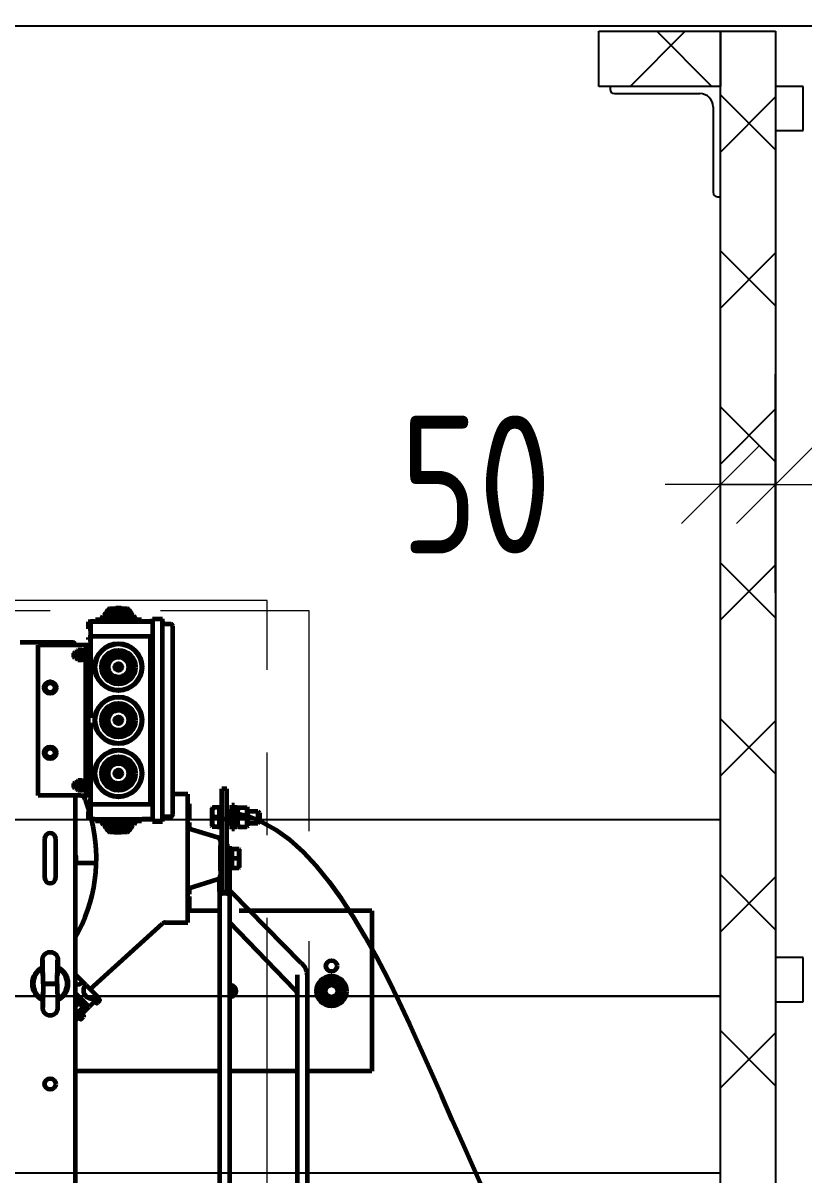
# Model space of a CAD drawing. Header units: millimetres. Extents: x 0 to 1680, y 0 to 594.
# Drawn here: x 119.78 to 133.93, y 458.94 to 479.83 of the extents above; entities that cross this region are included whole.
import ezdxf

# ---------------------------------------------------------------- set-up
doc = ezdxf.new("R2010")
doc.units = ezdxf.units.MM
for name, pattern in [('K5LT32792', [0]), ('K5LT32794', [0]), ('K5LT_AXLED', [13.35, 8.85, -1.5, 1.5, -1.5]), ('K5LT_BASIC', [0]), ('K5LT_DASHED', [6, 4, -2]), ('K5LT_REINFORCED', [0]), ('K5LT_THIN', [0])]:
    doc.linetypes.add(name, pattern=pattern)
doc.layers.add('Системный слой', color=7, linetype='Continuous')
doc.styles.add('KDIMTEXTSTYLE', font='GOST_AU.SHX', dxfattribs={"width": 0.96, "oblique": 15, "height": 5})
doc.dimstyles.new('KDIMSTYLE (0.02)', dxfattribs={"dimtxt": 5, "dimasz": 1, "dimexe": 2, "dimexo": 0, "dimgap": 1, "dimtad": 1, "dimlfac": 50, "dimtxsty": 'KDIMTEXTSTYLE', "dimsah": 1, "dimcen": 0, "dimdle": 1, "dimadec": 0, "dimazin": 0, "dimtfac": 0.667, "dimtmove": 0, "dimatfit": 3, "dimfxl": 0, "dimtvp": 1, "dimtolj": 1, "dimtzin": 0, "dimarcsym": 0})
pattern_1 = [(45, (0, 0), (-1.4142136, 1.4142136), []), (135, (0, 0), (-1.4142136, -1.4142136), [])]

# ---------------------------------------------------------------- blocks, each defined once
blk = doc.blocks.new('U17')
at = {"layer": 'Системный слой', "color": 150, "linetype": 'K5LT_BASIC', "lineweight": 25, "true_color": 0x0080ff}
for p, q in [((132.418, 462.177), (100.018, 462.177)), ((100.018, 462.177), (100.018, 458.977)), ((132.418, 458.977), (132.418, 462.177)), ((100.018, 458.977), (132.418, 458.977))]:
    blk.add_line(p, q, dxfattribs=at)
blk = doc.blocks.new('U19')
at = {"layer": 'Системный слой', "color": 150, "linetype": 'K5LT_BASIC', "lineweight": 25, "true_color": 0x0080ff}
for p, q in [((132.418, 465.377), (100.018, 465.377)), ((100.018, 465.377), (100.018, 462.177)), ((132.418, 462.177), (132.418, 465.377)), ((100.018, 462.177), (132.418, 462.177))]:
    blk.add_line(p, q, dxfattribs=at)
blk = doc.blocks.new('U20')
at = {"layer": 'Системный слой', "color": 7, "linetype": 'K5LT_DASHED', "lineweight": 13}
for p, q in [((110.27, 469.173), (124.961, 469.173)), ((124.961, 469.173), (124.961, 441.213))]:
    blk.add_line(p, q, dxfattribs=at)
blk = doc.blocks.new('U118')
at = {"layer": 'Системный слой', "color": 30, "linetype": 'K5LT_AXLED', "lineweight": 13, "true_color": 0xff8000}
for p, q in [((124.204, 469.357), (109.512, 469.357)), ((124.204, 441.397), (124.204, 469.357))]:
    blk.add_line(p, q, dxfattribs=at)
blk = doc.blocks.new('U122')
at = {"layer": 'Системный слой', "color": 150, "linetype": 'K5LT_BASIC', "lineweight": 25, "true_color": 0x0080ff}
for p, q in [((133.918, 478.677), (133.418, 478.677)), ((133.418, 478.677), (133.418, 477.877)), ((133.918, 477.877), (133.918, 478.677)), ((133.418, 477.877), (133.918, 477.877))]:
    blk.add_line(p, q, dxfattribs=at)
blk = doc.blocks.new('U123')
at = {"layer": 'Системный слой', "color": 150, "linetype": 'K5LT_BASIC', "lineweight": 25, "true_color": 0x0080ff}
for p, q in [((133.918, 462.877), (133.418, 462.877)), ((133.418, 462.877), (133.418, 462.077)), ((133.918, 462.077), (133.918, 462.877)), ((133.418, 462.077), (133.918, 462.077))]:
    blk.add_line(p, q, dxfattribs=at)
blk = doc.blocks.new('U396')
at = {"layer": 'Системный слой'}
h = blk.add_hatch(dxfattribs=at)
h.set_pattern_fill('', angle=45, style=0, pattern_type=0)
h.set_pattern_definition(pattern_1)
h.paths.add_polyline_path([(133.418, 431.977), (133.418, 479.677), (132.418, 479.677), (132.418, 431.977)])
at = {"layer": 'Системный слой', "color": 150, "linetype": 'K5LT_BASIC', "lineweight": 25, "true_color": 0x0080ff}
for p, q in [((132.418, 479.677), (133.418, 479.677)), ((132.418, 478.677), (132.418, 479.677)), ((132.418, 479.677), (132.418, 479.677)), ((133.418, 479.677), (133.418, 431.977)), ((132.418, 431.977), (132.418, 478.677))]:
    blk.add_line(p, q, dxfattribs=at)
blk = doc.blocks.new('U409')
at = {"layer": 'Системный слой'}
h = blk.add_hatch(dxfattribs=at)
h.set_pattern_fill('', angle=45, style=0, pattern_type=0)
h.set_pattern_definition(pattern_1)
h.paths.add_polyline_path([(132.418, 478.677), (132.418, 479.677), (130.218, 479.677), (130.218, 478.677)])
at = {"layer": 'Системный слой', "color": 150, "linetype": 'K5LT_BASIC', "lineweight": 25, "true_color": 0x0080ff}
for p, q in [((130.218, 478.677), (130.218, 479.677)), ((130.218, 479.677), (132.418, 479.677)), ((132.418, 479.677), (132.418, 478.677)), ((132.418, 478.677), (130.218, 478.677))]:
    blk.add_line(p, q, dxfattribs=at)
blk = doc.blocks.new('U1226')
at = {"layer": 'Системный слой', "color": 5, "linetype": 'K5LT32792', "lineweight": 60, "true_color": 0x0000ff}
for p, q in [((111.498, 463.728), (111.498, 463.546)), ((113.98, 463.728), (111.498, 463.728)), ((114.73, 463.728), (114.089, 463.728)), ((123.375, 463.728), (122.806, 463.728)), ((123.375, 463.728), (122.935, 463.728)), ((126.098, 463.728), (123.695, 463.728)), ((126.098, 463.728), (126.098, 463.546)), ((111.498, 463.546), (111.498, 460.998)), ((126.098, 463.546), (126.098, 462.507)), ((112.1, 462.491), (111.974, 462.272)), ((112.353, 462.491), (112.1, 462.491)), ((112.479, 462.272), (112.353, 462.491)), ((125.118, 462.272), (125.244, 462.491)), ((125.244, 462.491), (125.497, 462.491)), ((125.497, 462.491), (125.623, 462.272)), ((126.098, 462.507), (126.098, 460.998)), ((111.974, 462.272), (112.1, 462.054)), ((112.353, 462.054), (112.479, 462.272)), ((125.244, 462.054), (125.118, 462.272)), ((125.623, 462.272), (125.497, 462.054)), ((112.1, 462.054), (112.353, 462.054)), ((125.497, 462.054), (125.244, 462.054)), ((111.498, 460.998), (111.498, 460.816)), ((126.098, 460.998), (126.098, 460.816)), ((113.98, 460.816), (111.498, 460.816)), ((115.704, 460.816), (114.089, 460.816)), ((123.375, 460.816), (120.762, 460.816)), ((124.749, 460.816), (123.557, 460.816)), ((126.098, 460.816), (124.931, 460.816))]:
    blk.add_line(p, q, dxfattribs=at)
for centre, radius in [((112.226, 462.727), 0.1), ((125.37, 462.727), 0.1), ((112.226, 462.272), 0.273), ((125.37, 462.272), 0.273), ((112.226, 462.272), 0.197), ((112.226, 462.272), 0.146), ((112.226, 462.272), 0.109), ((125.37, 462.272), 0.197), ((125.37, 462.272), 0.146), ((125.37, 462.272), 0.109)]:
    blk.add_circle(centre, radius, dxfattribs=at)
at = {"layer": 'Системный слой', "color": 7, "linetype": 'K5LT32794', "lineweight": 18}
for centre, radius, start, end in [((112.226, 462.272), 0.126, 290, 200), ((123.543, 462.272), 0.0605, 340, 77.2103), ((125.37, 462.272), 0.126, 340, 250), ((114.053, 462.272), 0.0605, 306.2311, 53.7689)]:
    blk.add_arc(centre, radius, start, end, dxfattribs=at)
at = {"layer": 'Системный слой', "color": 5, "linetype": 'K5LT32792', "lineweight": 60, "true_color": 0x0000ff}
for centre, radius, start, end in [((114.053, 462.272), 0.1, 137.2031, 222.7969), ((114.053, 462.272), 0.1, 290.9248, 69.0752), ((114.053, 462.272), 0.0819, 295.8813, 64.1187), ((114.053, 462.272), 0.0728, 299.411, 60.589), ((123.543, 462.272), 0.1, 277.6873, 82.3127), ((123.543, 462.272), 0.0819, 279.4096, 80.5904), ((123.543, 462.272), 0.0728, 280.5987, 79.4013), ((114.053, 462.272), 0.0819, 153.7439, 206.2561), ((114.053, 462.272), 0.0501, 315.5847, 44.4153), ((123.543, 462.272), 0.05, 285.5175, 74.4825)]:
    blk.add_arc(centre, radius, start, end, dxfattribs=at)
blk = doc.blocks.new('U1224')
at = {"layer": 'Системный слой', "color": 5, "linetype": 'K5LT32792', "lineweight": 60, "true_color": 0x0000ff}
for p, q in [((121.199, 469.03), (121.226, 469.084)), ((121.208, 469.011), (121.199, 469.03)), ((121.199, 469.03), (121.508, 469.03)), ((121.226, 469.084), (121.508, 469.084)), ((121.254, 469.093), (121.276, 469.139)), ((121.263, 469.084), (121.254, 469.093)), ((121.254, 469.093), (121.508, 469.093)), ((121.276, 469.139), (121.508, 469.139)), ((121.308, 469.175), (121.508, 469.175)), ((121.345, 469.212), (121.508, 469.212)), ((121.445, 469.212), (121.463, 469.221)), ((121.463, 469.221), (121.508, 469.221)), ((121.508, 469.221), (121.554, 469.221)), ((121.508, 469.212), (121.672, 469.212)), ((121.508, 469.175), (121.709, 469.175)), ((121.508, 469.139), (121.74, 469.139)), ((121.508, 469.093), (121.763, 469.093)), ((121.508, 469.084), (121.791, 469.084)), ((121.508, 469.03), (121.818, 469.03)), ((121.572, 469.212), (121.554, 469.221)), ((121.763, 469.093), (121.74, 469.139)), ((121.754, 469.084), (121.763, 469.093)), ((121.818, 469.03), (121.791, 469.084)), ((121.809, 469.011), (121.818, 469.03)), ((122.127, 469.02), (122.127, 468.911)), ((122.127, 469.02), (122.309, 469.02)), ((122.309, 468.911), (122.309, 469.02)), ((120.999, 468.966), (120.962, 468.966)), ((120.962, 468.966), (120.962, 468.884)), ((120.962, 468.884), (120.962, 468.838)), ((120.999, 468.838), (120.962, 468.838)), ((120.999, 468.975), (120.999, 468.884)), ((121.081, 468.975), (120.999, 468.975)), ((120.999, 468.975), (122.127, 468.975)), ((120.999, 468.884), (120.999, 468.702)), ((121.081, 468.975), (121.936, 468.975)), ((121.09, 468.975), (121.09, 469.011)), ((121.09, 469.011), (121.508, 469.011)), ((121.508, 469.011), (121.927, 469.011)), ((121.927, 468.975), (121.927, 469.011)), ((122.091, 468.975), (121.936, 468.975)), ((122.127, 468.911), (122.127, 465.453)), ((122.309, 465.453), (122.309, 468.911)), ((122.346, 468.929), (122.455, 468.929)), ((122.491, 468.893), (122.491, 465.471)), ((120.999, 468.684), (120.962, 468.684)), ((120.962, 468.684), (120.962, 468.647)), ((120.999, 468.647), (120.962, 468.647)), ((122.091, 468.702), (120.999, 468.702)), ((120.999, 468.702), (120.999, 467.228)), ((122.091, 465.663), (122.091, 468.702)), ((119.834, 468.593), (119.725, 468.593)), ((120.689, 468.593), (119.834, 468.593)), ((120.824, 468.547), (120.052, 468.547)), ((120.052, 465.817), (120.052, 468.547)), ((120.719, 468.42), (120.7, 468.402)), ((120.7, 468.329), (120.7, 468.402)), ((120.766, 468.42), (120.719, 468.42)), ((120.719, 468.311), (120.719, 468.42)), ((120.726, 468.556), (120.726, 468.547)), ((120.771, 468.456), (120.766, 468.447)), ((120.766, 468.447), (120.766, 468.365)), ((120.771, 468.456), (120.779, 468.456)), ((120.847, 468.456), (120.779, 468.456)), ((120.915, 468.547), (120.824, 468.547)), ((120.847, 468.456), (120.855, 468.456)), ((120.861, 468.447), (120.855, 468.456)), ((120.861, 468.447), (120.861, 468.365)), ((120.886, 468.446), (120.861, 468.446)), ((120.886, 468.256), (120.886, 468.474)), ((120.915, 468.474), (120.886, 468.474)), ((120.915, 468.547), (120.915, 468.456)), ((120.962, 468.547), (120.915, 468.547)), ((120.915, 465.908), (120.915, 468.456)), ((120.962, 468.456), (120.962, 468.547)), ((120.999, 468.474), (120.962, 468.474)), ((120.962, 468.101), (120.962, 468.456)), ((120.719, 468.311), (120.7, 468.329)), ((120.766, 468.311), (120.719, 468.311)), ((120.766, 468.365), (120.766, 468.283)), ((120.771, 468.274), (120.766, 468.283)), ((120.779, 468.274), (120.771, 468.274)), ((120.847, 468.365), (120.779, 468.365)), ((120.847, 468.274), (120.779, 468.274)), ((120.855, 468.274), (120.847, 468.274)), ((120.861, 468.283), (120.855, 468.274)), ((120.861, 468.365), (120.861, 468.283)), ((120.915, 468.256), (120.886, 468.256)), ((120.999, 468.256), (120.962, 468.256)), ((120.999, 468.101), (120.962, 468.101)), ((120.962, 468.101), (120.962, 468.083)), ((120.962, 467.228), (120.962, 468.083)), ((120.168, 467.795), (120.237, 467.873)), ((120.201, 467.695), (120.168, 467.795)), ((120.237, 467.873), (120.34, 467.852)), ((120.34, 467.852), (120.374, 467.753)), ((120.304, 467.674), (120.201, 467.695)), ((120.374, 467.753), (120.304, 467.674)), ((120.962, 467.228), (120.962, 467.137)), ((120.999, 467.228), (120.962, 467.228)), ((120.999, 467.137), (120.962, 467.137)), ((120.962, 466.281), (120.962, 467.137)), ((120.999, 467.137), (120.999, 465.663)), ((120.168, 466.612), (120.237, 466.69)), ((120.201, 466.512), (120.168, 466.612)), ((120.304, 466.491), (120.201, 466.512)), ((120.237, 466.69), (120.34, 466.669)), ((120.374, 466.57), (120.304, 466.491)), ((120.34, 466.669), (120.374, 466.57)), ((120.886, 465.89), (120.886, 466.108)), ((120.915, 466.108), (120.886, 466.108)), ((120.962, 466.281), (120.962, 466.263)), ((120.999, 466.263), (120.962, 466.263)), ((120.962, 465.908), (120.962, 466.263)), ((120.999, 466.108), (120.962, 466.108)), ((120.719, 466.054), (120.7, 466.036)), ((120.7, 465.963), (120.7, 466.036)), ((120.719, 465.945), (120.7, 465.963)), ((120.766, 466.054), (120.719, 466.054)), ((120.719, 465.945), (120.719, 466.054)), ((120.766, 465.945), (120.719, 465.945)), ((120.771, 466.09), (120.766, 466.081)), ((120.766, 466.081), (120.766, 465.999)), ((120.766, 465.999), (120.766, 465.917)), ((120.771, 465.908), (120.766, 465.917)), ((120.771, 466.09), (120.779, 466.09)), ((120.779, 465.908), (120.771, 465.908)), ((120.847, 466.09), (120.779, 466.09)), ((120.847, 465.999), (120.779, 465.999)), ((120.847, 465.908), (120.779, 465.908)), ((120.847, 466.09), (120.855, 466.09)), ((120.855, 465.908), (120.847, 465.908)), ((120.861, 466.081), (120.855, 466.09)), ((120.861, 465.917), (120.855, 465.908)), ((120.861, 466.081), (120.861, 465.999)), ((120.886, 466.08), (120.861, 466.08)), ((120.861, 465.999), (120.861, 465.917)), ((120.915, 465.89), (120.886, 465.89)), ((120.915, 465.908), (120.915, 465.817)), ((120.962, 465.817), (120.962, 465.908)), ((120.999, 465.89), (120.962, 465.89)), ((123.475, 465.938), (123.384, 465.938)), ((123.384, 465.39), (123.384, 465.938)), ((123.475, 465.39), (123.475, 465.938)), ((120.824, 465.817), (120.052, 465.817)), ((120.726, 465.817), (120.726, 444.559)), ((120.824, 465.817), (120.915, 465.817)), ((120.962, 465.817), (120.915, 465.817)), ((120.962, 465.717), (120.962, 465.681)), ((120.999, 465.717), (120.962, 465.717)), ((120.999, 465.681), (120.962, 465.681)), ((122.765, 465.845), (122.491, 465.845)), ((122.765, 463.515), (122.765, 465.845)), ((120.962, 465.526), (120.962, 465.481)), ((120.999, 465.526), (120.962, 465.526)), ((120.962, 465.481), (120.962, 465.399)), ((120.999, 465.663), (120.999, 465.481)), ((120.999, 465.663), (122.091, 465.663)), ((120.999, 465.481), (120.999, 465.39)), ((122.765, 465.667), (122.774, 465.667)), ((122.774, 465.667), (122.774, 465.376)), ((122.774, 465.667), (122.792, 465.667)), ((122.792, 465.667), (122.792, 465.376)), ((123.207, 465.598), (123.202, 465.589)), ((123.202, 465.589), (123.202, 465.425)), ((123.207, 465.598), (123.222, 465.598)), ((123.338, 465.598), (123.222, 465.598)), ((123.338, 465.206), (123.338, 465.643)), ((123.384, 465.643), (123.338, 465.643)), ((123.475, 465.534), (123.566, 465.534)), ((123.52, 465.534), (123.52, 465.315)), ((123.566, 465.206), (123.566, 465.643)), ((123.611, 465.643), (123.566, 465.643)), ((123.611, 465.206), (123.611, 465.643)), ((123.657, 465.599), (123.657, 465.25)), ((123.657, 465.58), (123.667, 465.598)), ((123.667, 465.598), (123.682, 465.598)), ((123.682, 465.598), (123.828, 465.598)), ((123.828, 465.598), (123.844, 465.598)), ((123.844, 465.598), (123.854, 465.58)), ((123.854, 465.425), (123.854, 465.58)), ((123.854, 465.534), (124.035, 465.534)), ((124.035, 465.534), (124.066, 465.502)), ((124.035, 465.534), (124.035, 465.315)), ((124.066, 465.502), (124.066, 465.347)), ((120.999, 465.399), (120.962, 465.399)), ((121.081, 465.39), (120.999, 465.39)), ((120.999, 465.39), (122.127, 465.39)), ((121.081, 465.39), (121.936, 465.39)), ((121.09, 465.39), (121.09, 465.353)), ((121.887, 465.353), (121.09, 465.353)), ((121.208, 465.353), (121.199, 465.335)), ((121.199, 465.335), (121.226, 465.28)), ((121.788, 465.335), (121.199, 465.335)), ((121.763, 465.28), (121.226, 465.28)), ((121.263, 465.28), (121.254, 465.271)), ((121.254, 465.271), (121.276, 465.226)), ((121.739, 465.271), (121.254, 465.271)), ((121.763, 465.271), (121.739, 465.271)), ((121.763, 465.271), (121.74, 465.226)), ((121.754, 465.28), (121.763, 465.271)), ((121.791, 465.28), (121.763, 465.28)), ((121.818, 465.335), (121.788, 465.335)), ((121.818, 465.335), (121.791, 465.28)), ((121.809, 465.353), (121.818, 465.335)), ((121.927, 465.353), (121.887, 465.353)), ((121.927, 465.39), (121.927, 465.353)), ((122.091, 465.39), (121.936, 465.39)), ((122.127, 465.453), (122.127, 465.344)), ((122.127, 465.344), (122.309, 465.344)), ((122.309, 465.344), (122.309, 465.453)), ((122.346, 465.435), (122.455, 465.435)), ((122.765, 465.376), (122.774, 465.376)), ((122.765, 465.376), (122.792, 465.376)), ((122.765, 465.33), (122.792, 465.33)), ((122.765, 465.33), (122.774, 465.33)), ((122.792, 465.33), (122.792, 465.217)), ((123.202, 465.425), (123.202, 465.26)), ((123.207, 465.252), (123.202, 465.26)), ((123.338, 465.425), (123.222, 465.425)), ((123.475, 465.39), (123.384, 465.39)), ((123.384, 464.079), (123.384, 465.39)), ((123.475, 464.079), (123.475, 465.39)), ((123.475, 465.315), (123.566, 465.315)), ((123.657, 465.269), (123.667, 465.252)), ((123.682, 465.425), (123.828, 465.425)), ((123.844, 465.252), (123.854, 465.269)), ((123.854, 465.269), (123.854, 465.425)), ((123.854, 465.315), (124.035, 465.315)), ((124.035, 465.315), (124.066, 465.347)), ((121.718, 465.226), (121.276, 465.226)), ((121.689, 465.189), (121.308, 465.189)), ((121.656, 465.153), (121.345, 465.153)), ((121.445, 465.153), (121.463, 465.144)), ((121.55, 465.144), (121.463, 465.144)), ((121.554, 465.144), (121.55, 465.144)), ((121.572, 465.153), (121.554, 465.144)), ((121.672, 465.153), (121.656, 465.153)), ((121.709, 465.189), (121.689, 465.189)), ((121.74, 465.226), (121.718, 465.226)), ((122.765, 465.226), (123.305, 465.06)), ((123.222, 465.252), (123.207, 465.252)), ((123.338, 465.252), (123.222, 465.252)), ((123.384, 465.206), (123.338, 465.206)), ((123.611, 465.206), (123.566, 465.206)), ((123.611, 465.25), (123.657, 465.25)), ((123.682, 465.252), (123.667, 465.252)), ((123.682, 465.252), (123.828, 465.252)), ((123.844, 465.252), (123.828, 465.252)), ((120.171, 465.035), (120.171, 464.325)), ((120.371, 464.325), (120.371, 465.035)), ((123.357, 464.99), (123.357, 464.369)), ((123.357, 464.795), (123.357, 464.911)), ((123.357, 464.844), (123.384, 464.844)), ((123.475, 464.898), (123.52, 464.898)), ((123.52, 464.898), (123.52, 464.461)), ((123.566, 464.854), (123.566, 464.853)), ((123.566, 464.853), (123.682, 464.853)), ((123.566, 464.853), (123.566, 464.788)), ((123.682, 464.853), (123.697, 464.853)), ((123.697, 464.853), (123.702, 464.844)), ((123.702, 464.68), (123.702, 464.844)), ((123.357, 464.564), (123.357, 464.795)), ((123.566, 464.788), (123.566, 464.744)), ((123.566, 464.744), (123.566, 464.68)), ((123.566, 464.68), (123.682, 464.68)), ((123.566, 464.68), (123.566, 464.615)), ((123.702, 464.515), (123.702, 464.68)), ((121.108, 464.589), (120.726, 464.589)), ((123.357, 464.449), (123.357, 464.564)), ((123.357, 464.516), (123.384, 464.516)), ((123.475, 464.461), (123.52, 464.461)), ((123.52, 464.505), (123.566, 464.505)), ((123.52, 464.461), (123.52, 464.079)), ((123.566, 464.615), (123.566, 464.571)), ((123.566, 464.571), (123.566, 464.507)), ((123.566, 464.507), (123.682, 464.507)), ((123.566, 464.507), (123.566, 464.505)), ((123.697, 464.507), (123.682, 464.507)), ((123.697, 464.507), (123.702, 464.515)), ((122.765, 464.134), (123.305, 464.3)), ((123.338, 464.079), (123.338, 464.321)), ((122.765, 464.029), (122.792, 464.029)), ((122.765, 464.029), (122.774, 464.029)), ((122.774, 464.137), (122.774, 464.029)), ((122.792, 464.142), (122.792, 464.029)), ((123.338, 464.079), (123.338, 456.156)), ((123.393, 464.072), (123.466, 464.072)), ((123.466, 464.038), (123.393, 464.038)), ((123.52, 464.079), (123.52, 456.047)), ((124.815, 462.783), (123.566, 464.057)), ((122.765, 463.984), (122.774, 463.984)), ((122.765, 463.984), (122.792, 463.984)), ((122.792, 463.984), (122.792, 463.765)), ((122.765, 463.692), (122.792, 463.692)), ((122.792, 463.765), (122.792, 463.692)), ((120.996, 462.305), (122.308, 463.496)), ((122.356, 463.515), (122.765, 463.515)), ((124.704, 462.294), (123.52, 463.52)), ((120.413, 462.664), (120.413, 462.662)), ((120.726, 462.575), (120.864, 462.437)), ((124.749, 462.563), (124.749, 448.372)), ((124.931, 462.563), (124.931, 448.372)), ((120.143, 462.405), (120.398, 462.405)), ((120.382, 462.405), (120.159, 462.405)), ((120.916, 462.385), (120.864, 462.437)), ((120.916, 462.385), (121.122, 462.179)), ((120.413, 462.145), (120.413, 462.147)), ((120.98, 461.986), (120.726, 462.24)), ((120.726, 462.215), (120.755, 462.186)), ((120.771, 462.144), (120.726, 462.189)), ((121.147, 462.153), (120.98, 461.986)), ((121.147, 462.153), (121.122, 462.179)), ((121.167, 462.121), (121.141, 462.147)), ((120.771, 462.041), (120.726, 461.997)), ((120.726, 461.732), (120.98, 461.986)), ((120.726, 461.835), (120.871, 461.98)), ((120.851, 461.935), (120.726, 461.809)), ((120.871, 461.98), (120.786, 462.064)), ((120.813, 462.102), (120.851, 462.063)), ((121.077, 462.083), (121.102, 462.057)), ((121.102, 462.057), (121.077, 462.083)), ((121.167, 462.096), (121.128, 462.057)), ((120.787, 461.793), (120.813, 461.767)), ((120.813, 461.767), (120.787, 461.793)), ((120.839, 461.767), (120.877, 461.806)), ((120.877, 461.832), (120.851, 461.857))]:
    blk.add_line(p, q, dxfattribs=at)
at = {"layer": 'Системный слой', "color": 7, "linetype": 'K5LT32794', "lineweight": 18}
for p, q in [((123.52, 465.517), (123.566, 465.517)), ((123.854, 465.517), (124.035, 465.517)), ((124.035, 465.517), (124.052, 465.517)), ((123.52, 465.333), (123.566, 465.333)), ((123.854, 465.333), (124.035, 465.333)), ((124.035, 465.333), (124.052, 465.333))]:
    blk.add_line(p, q, dxfattribs=at)
at = {"layer": 'Системный слой', "color": 5, "linetype": 'K5LT32792', "lineweight": 60, "true_color": 0x0000ff}
for centre, radius in [((121.508, 468.147), 0.428), ((121.508, 468.147), 0.419), ((121.508, 468.147), 0.309), ((121.508, 468.147), 0.282), ((121.508, 468.147), 0.255), ((121.508, 468.147), 0.232), ((121.508, 468.147), 0.218), ((121.508, 468.147), 0.182), ((121.508, 468.147), 0.0637), ((121.508, 468.147), 0.0455), ((120.271, 467.774), 0.109), ((120.271, 467.774), 0.0864), ((121.508, 467.182), 0.428), ((121.508, 467.182), 0.419), ((121.508, 467.182), 0.309), ((121.508, 467.182), 0.282), ((121.508, 467.182), 0.255), ((121.508, 467.182), 0.232), ((121.508, 467.182), 0.218), ((121.508, 467.182), 0.182), ((121.508, 467.182), 0.0637), ((121.508, 467.182), 0.0455), ((120.271, 466.591), 0.109), ((120.271, 466.591), 0.0864), ((121.508, 466.218), 0.428), ((121.508, 466.218), 0.419), ((121.508, 466.218), 0.309), ((121.508, 466.218), 0.282), ((121.508, 466.218), 0.255), ((121.508, 466.218), 0.232), ((121.508, 466.218), 0.218), ((121.508, 466.218), 0.182), ((121.508, 466.218), 0.0637), ((121.508, 466.218), 0.0455), ((120.271, 460.585), 0.1)]:
    blk.add_circle(centre, radius, dxfattribs=at)
for centre, radius, start, end in [((121.308, 469.157), 0.0182, 90, 270), ((121.345, 469.193), 0.0182, 90, 270), ((121.672, 469.193), 0.0182, 270, 90), ((121.709, 469.157), 0.0182, 270, 90), ((122.346, 468.966), 0.0364, 180, 270), ((122.455, 468.893), 0.0364, 0, 90), ((120.689, 468.556), 0.0364, 0, 90), ((118.197, 464.68), 2.912, 16.8954, 22.9934), ((122.455, 465.471), 0.0364, 270, 0), ((118.197, 464.68), 2.912, 330.2776, 14.108), ((122.346, 465.399), 0.0364, 90, 180), ((120.271, 465.035), 0.1, 0, 180), ((121.308, 465.208), 0.0182, 90, 270), ((121.345, 465.171), 0.0182, 90, 270), ((121.672, 465.171), 0.0182, 270, 90), ((121.709, 465.208), 0.0182, 270, 90), ((123.284, 464.99), 0.0728, 0, 72.9), ((123.284, 464.99), 0.0728, 0, 72.9), ((120.654, 464.68), 0.091, 321.8823, 38.1177), ((120.271, 464.325), 0.1, 180, 0), ((123.284, 464.369), 0.0728, 287.1, 0), ((123.284, 464.369), 0.0728, 287.1, 318.5904), ((122.356, 463.442), 0.0728, 90, 132.2494), ((120.719, 463.133), 0.136, 79.5613, 86.9428), ((120.271, 462.405), 0.328, 115.5727, 244.4273), ((120.271, 462.405), 0.308, 117.359, 242.641), ((120.271, 462.405), 0.328, 0, 64.4273), ((120.271, 462.405), 0.308, 0, 62.641), ((120.271, 462.405), 0.328, 295.5727, 0), ((120.271, 462.405), 0.308, 297.359, 0), ((120.761, 462.539), 0.146, 255.8923, 315), ((121.019, 462.282), 0.146, 135, 315), ((120.748, 462.218), 0.0137, 135, 315), ((120.716, 462.147), 0.0546, 356.8103, 45), ((120.719, 462.093), 0.0728, 315, 45), ((120.8, 462.166), 0.0137, 135, 315), ((120.851, 462.115), 0.0137, 135, 315), ((121.154, 462.108), 0.0182, 315, 45), ((120.748, 462.038), 0.091, 45, 65.3298), ((120.787, 461.999), 0.091, 315, 45), ((120.903, 462.063), 0.0137, 135, 315), ((120.954, 462.012), 0.0137, 135, 315), ((121.115, 462.07), 0.0182, 225, 315), ((120.826, 461.78), 0.0182, 225, 315), ((120.864, 461.819), 0.0182, 315, 45)]:
    blk.add_arc(centre, radius, start, end, dxfattribs=at)
for centre, major_axis, ratio, start_param, end_param in [((120.847, 468.365), (-0.223, 0), 0.36397, 1.630758, 1.746126), ((120.899, 468.365), (-0.223, 0), 0.36397, 1.453347, 1.510835), ((120.847, 465.999), (-0.223, 0), 0.36397, 1.630758, 1.746126), ((120.899, 465.999), (-0.223, 0), 0.36397, 1.453347, 1.510835), ((123.681, 465.425), (0.48, 0), 0.36397, 1.62042, 1.71569), ((123.588, 465.425), (0.48, 0), 0.36397, 1.473648, 1.521173), ((123.59, 464.68), (0.48, 0), 0.36397, 1.62042, 1.71569), ((123.497, 464.68), (0.48, 0), 0.36397, 1.473648, 1.521173), ((123.393, 464.079), (0.0546, 0), 0.752608, 3.141593, 4.712389), ((123.466, 464.079), (0.0546, 0), 0.752608, 4.712389, 6.283185)]:
    blk.add_ellipse(centre, major_axis=major_axis, ratio=ratio, start_param=start_param, end_param=end_param, dxfattribs=at)
for points, knots in [([(120.779, 468.456), (120.777, 468.45), (120.775, 468.442), (120.773, 468.432), (120.772, 468.425), (120.771, 468.419), (120.771, 468.412), (120.771, 468.405), (120.772, 468.398), (120.773, 468.389), (120.775, 468.378), (120.778, 468.37), (120.779, 468.365)], [0, 0, 0, 0, 0.193704, 0.290214, 0.32264, 0.408664, 0.49224, 0.549684, 0.636325, 0.721983, 0.83432, 1, 1, 1, 1]), ([(120.847, 468.365), (120.849, 468.371), (120.852, 468.38), (120.853, 468.389), (120.854, 468.396), (120.855, 468.402), (120.855, 468.409), (120.855, 468.416), (120.855, 468.423), (120.853, 468.432), (120.851, 468.443), (120.849, 468.451), (120.847, 468.456)], [0, 0, 0, 0, 0.193704, 0.290214, 0.32264, 0.408664, 0.49224, 0.549684, 0.636325, 0.721983, 0.83432, 1, 1, 1, 1]), ([(120.779, 468.365), (120.777, 468.359), (120.775, 468.351), (120.773, 468.341), (120.772, 468.334), (120.771, 468.328), (120.771, 468.321), (120.771, 468.314), (120.772, 468.307), (120.773, 468.298), (120.775, 468.287), (120.778, 468.279), (120.779, 468.274)], [0, 0, 0, 0, 0.193704, 0.290214, 0.32264, 0.408664, 0.49224, 0.549684, 0.636325, 0.721983, 0.83432, 1, 1, 1, 1]), ([(120.847, 468.274), (120.849, 468.28), (120.852, 468.289), (120.853, 468.298), (120.854, 468.305), (120.855, 468.311), (120.855, 468.318), (120.855, 468.325), (120.855, 468.332), (120.853, 468.341), (120.851, 468.352), (120.849, 468.36), (120.847, 468.365)], [0, 0, 0, 0, 0.193704, 0.290214, 0.32264, 0.408664, 0.49224, 0.549684, 0.636325, 0.721983, 0.83432, 1, 1, 1, 1]), ([(120.779, 466.09), (120.777, 466.084), (120.775, 466.076), (120.773, 466.066), (120.772, 466.059), (120.771, 466.053), (120.771, 466.046), (120.771, 466.039), (120.772, 466.032), (120.773, 466.023), (120.775, 466.012), (120.778, 466.004), (120.779, 465.999)], [0, 0, 0, 0, 0.193704, 0.290214, 0.32264, 0.408664, 0.49224, 0.549684, 0.636325, 0.721983, 0.83432, 1, 1, 1, 1]), ([(120.779, 465.999), (120.777, 465.993), (120.775, 465.985), (120.773, 465.975), (120.772, 465.968), (120.771, 465.962), (120.771, 465.955), (120.771, 465.948), (120.772, 465.941), (120.773, 465.932), (120.775, 465.921), (120.778, 465.913), (120.779, 465.908)], [0, 0, 0, 0, 0.193704, 0.290214, 0.32264, 0.408664, 0.49224, 0.549684, 0.636325, 0.721983, 0.83432, 1, 1, 1, 1]), ([(120.847, 465.999), (120.849, 466.005), (120.852, 466.014), (120.853, 466.023), (120.854, 466.03), (120.855, 466.036), (120.855, 466.043), (120.855, 466.05), (120.855, 466.057), (120.853, 466.066), (120.851, 466.077), (120.849, 466.085), (120.847, 466.09)], [0, 0, 0, 0, 0.193704, 0.290214, 0.32264, 0.408664, 0.49224, 0.549684, 0.636325, 0.721983, 0.83432, 1, 1, 1, 1]), ([(120.847, 465.908), (120.849, 465.914), (120.852, 465.923), (120.853, 465.932), (120.854, 465.939), (120.855, 465.945), (120.855, 465.952), (120.855, 465.959), (120.855, 465.966), (120.853, 465.975), (120.851, 465.986), (120.849, 465.994), (120.847, 465.999)], [0, 0, 0, 0, 0.193704, 0.290214, 0.32264, 0.408664, 0.49224, 0.549684, 0.636325, 0.721983, 0.83432, 1, 1, 1, 1]), ([(123.222, 465.598), (123.22, 465.592), (123.217, 465.582), (123.214, 465.567), (123.211, 465.554), (123.209, 465.543), (123.208, 465.533), (123.207, 465.525), (123.207, 465.514), (123.207, 465.504), (123.207, 465.494), (123.209, 465.483), (123.21, 465.47), (123.215, 465.45), (123.219, 465.434), (123.222, 465.425)], [0, 0, 0, 0, 0.104989, 0.173793, 0.256289, 0.331236, 0.361573, 0.423373, 0.484181, 0.54145, 0.595653, 0.648964, 0.727694, 0.829365, 1, 1, 1, 1]), ([(123.682, 465.598), (123.679, 465.588), (123.675, 465.573), (123.671, 465.554), (123.669, 465.542), (123.668, 465.532), (123.667, 465.522), (123.667, 465.512), (123.667, 465.502), (123.668, 465.492), (123.669, 465.482), (123.67, 465.471), (123.674, 465.451), (123.679, 465.435), (123.682, 465.425)], [0, 0, 0, 0, 0.173201, 0.25874, 0.32264, 0.38205, 0.436164, 0.49224, 0.549684, 0.607523, 0.664985, 0.721983, 0.806425, 1, 1, 1, 1]), ([(123.828, 465.425), (123.831, 465.434), (123.836, 465.449), (123.84, 465.468), (123.841, 465.48), (123.843, 465.49), (123.843, 465.5), (123.844, 465.51), (123.843, 465.52), (123.843, 465.53), (123.842, 465.54), (123.84, 465.551), (123.836, 465.571), (123.832, 465.587), (123.828, 465.598)], [0, 0, 0, 0, 0.173201, 0.25874, 0.32264, 0.38205, 0.436164, 0.49224, 0.549684, 0.607523, 0.664985, 0.721983, 0.806425, 1, 1, 1, 1]), ([(123.222, 465.425), (123.22, 465.419), (123.217, 465.409), (123.214, 465.394), (123.211, 465.381), (123.209, 465.37), (123.208, 465.361), (123.207, 465.352), (123.207, 465.341), (123.207, 465.331), (123.207, 465.321), (123.209, 465.311), (123.21, 465.297), (123.215, 465.277), (123.219, 465.261), (123.222, 465.252)], [0, 0, 0, 0, 0.104989, 0.173793, 0.256289, 0.331236, 0.361573, 0.423373, 0.484181, 0.54145, 0.595653, 0.648964, 0.727694, 0.829365, 1, 1, 1, 1]), ([(123.682, 465.425), (123.679, 465.415), (123.675, 465.4), (123.671, 465.382), (123.669, 465.369), (123.668, 465.359), (123.667, 465.349), (123.667, 465.339), (123.667, 465.329), (123.668, 465.319), (123.669, 465.309), (123.67, 465.298), (123.674, 465.278), (123.679, 465.263), (123.682, 465.252)], [0, 0, 0, 0, 0.173201, 0.25874, 0.32264, 0.38205, 0.436164, 0.49224, 0.549684, 0.607523, 0.664985, 0.721983, 0.806425, 1, 1, 1, 1]), ([(123.828, 465.252), (123.831, 465.261), (123.836, 465.276), (123.84, 465.295), (123.841, 465.307), (123.843, 465.317), (123.843, 465.327), (123.844, 465.337), (123.843, 465.347), (123.843, 465.357), (123.842, 465.367), (123.84, 465.379), (123.836, 465.398), (123.832, 465.414), (123.828, 465.425)], [0, 0, 0, 0, 0.173201, 0.25874, 0.32264, 0.38205, 0.436164, 0.49224, 0.549684, 0.607523, 0.664985, 0.721983, 0.806425, 1, 1, 1, 1]), ([(123.682, 464.68), (123.684, 464.686), (123.687, 464.695), (123.691, 464.71), (123.694, 464.723), (123.695, 464.734), (123.696, 464.744), (123.697, 464.753), (123.698, 464.763), (123.697, 464.773), (123.697, 464.783), (123.696, 464.794), (123.694, 464.807), (123.69, 464.828), (123.685, 464.843), (123.682, 464.853)], [0, 0, 0, 0, 0.104989, 0.173793, 0.256289, 0.331236, 0.361573, 0.423373, 0.484181, 0.54145, 0.595653, 0.648964, 0.727694, 0.829365, 1, 1, 1, 1]), ([(123.682, 464.507), (123.684, 464.513), (123.687, 464.523), (123.691, 464.537), (123.694, 464.55), (123.695, 464.561), (123.696, 464.571), (123.697, 464.58), (123.698, 464.59), (123.697, 464.6), (123.697, 464.61), (123.696, 464.621), (123.694, 464.634), (123.69, 464.655), (123.685, 464.67), (123.682, 464.68)], [0, 0, 0, 0, 0.104989, 0.173793, 0.256289, 0.331236, 0.361573, 0.423373, 0.484181, 0.54145, 0.595653, 0.648964, 0.727694, 0.829365, 1, 1, 1, 1]), ([(123.52, 464.139), (123.52, 464.136), (123.521, 464.133), (123.521, 464.126), (123.522, 464.123), (123.523, 464.116), (123.524, 464.113), (123.527, 464.106), (123.528, 464.103), (123.531, 464.096), (123.533, 464.093), (123.537, 464.087), (123.539, 464.083), (123.544, 464.077), (123.547, 464.074), (123.553, 464.068), (123.556, 464.065), (123.561, 464.06), (123.564, 464.058), (123.566, 464.057)], [0, 0, 0, 0, 0.110793, 0.110793, 0.221875, 0.221875, 0.333721, 0.333721, 0.446808, 0.446808, 0.56158, 0.56158, 0.678427, 0.678427, 0.797684, 0.797684, 0.919618, 0.919618, 1, 1, 1, 1]), ([(120.129, 462.664), (120.129, 462.67), (120.129, 462.675), (120.129, 462.694), (120.13, 462.707), (120.13, 462.731), (120.13, 462.743), (120.131, 462.764), (120.131, 462.774), (120.131, 462.792), (120.132, 462.801), (120.132, 462.816), (120.132, 462.822), (120.133, 462.834), (120.133, 462.839), (120.133, 462.848), (120.134, 462.852), (120.134, 462.858), (120.134, 462.859), (120.135, 462.862), (120.135, 462.864), (120.135, 462.869), (120.136, 462.87), (120.136, 462.873), (120.137, 462.875), (120.137, 462.878), (120.138, 462.88), (120.139, 462.884), (120.14, 462.886), (120.141, 462.89), (120.141, 462.891), (120.143, 462.895), (120.144, 462.897), (120.145, 462.901), (120.147, 462.904), (120.149, 462.908), (120.15, 462.911), (120.154, 462.917), (120.157, 462.921), (120.16, 462.925), (120.161, 462.926), (120.162, 462.928), (120.164, 462.929), (120.167, 462.934), (120.17, 462.937), (120.173, 462.94), (120.174, 462.94), (120.176, 462.942), (120.177, 462.943), (120.18, 462.946), (120.182, 462.947), (120.188, 462.952), (120.193, 462.956), (120.199, 462.959), (120.199, 462.959), (120.201, 462.96), (120.201, 462.96), (120.204, 462.962), (120.205, 462.962), (120.209, 462.964), (120.211, 462.965), (120.218, 462.968), (120.224, 462.97), (120.234, 462.974), (120.24, 462.975), (120.251, 462.977), (120.257, 462.977), (120.268, 462.978), (120.274, 462.978), (120.285, 462.977), (120.291, 462.977), (120.302, 462.975), (120.308, 462.973), (120.319, 462.97), (120.324, 462.968), (120.334, 462.963), (120.34, 462.961), (120.349, 462.955), (120.354, 462.952), (120.359, 462.948), (120.359, 462.948), (120.36, 462.947), (120.361, 462.946), (120.363, 462.944), (120.364, 462.943), (120.367, 462.941), (120.369, 462.939), (120.375, 462.933), (120.379, 462.929), (120.385, 462.921), (120.388, 462.917), (120.393, 462.908), (120.395, 462.904), (120.398, 462.897), (120.399, 462.895), (120.401, 462.891), (120.401, 462.889), (120.402, 462.885), (120.403, 462.883), (120.404, 462.88), (120.404, 462.878), (120.405, 462.874), (120.406, 462.872), (120.406, 462.869), (120.406, 462.868), (120.407, 462.866), (120.407, 462.865), (120.407, 462.862), (120.407, 462.861), (120.408, 462.858), (120.408, 462.857), (120.408, 462.853), (120.408, 462.851), (120.409, 462.845), (120.409, 462.841), (120.409, 462.832), (120.409, 462.826), (120.41, 462.813), (120.41, 462.806), (120.41, 462.79), (120.411, 462.781), (120.411, 462.761), (120.411, 462.751), (120.412, 462.728), (120.412, 462.716), (120.412, 462.691), (120.413, 462.678), (120.413, 462.664)], [0, 0, 0, 0, 0.017176, 0.017176, 0.060189, 0.060189, 0.103031, 0.103031, 0.145607, 0.145607, 0.187776, 0.187776, 0.229214, 0.229214, 0.269265, 0.269265, 0.306287, 0.306287, 0.316766, 0.316766, 0.331254, 0.331254, 0.338433, 0.338433, 0.344351, 0.344351, 0.35027, 0.35027, 0.356188, 0.356188, 0.361322, 0.361322, 0.366455, 0.366455, 0.373597, 0.373597, 0.380738, 0.380738, 0.392058, 0.392058, 0.394507, 0.394507, 0.399406, 0.399406, 0.409203, 0.409203, 0.411209, 0.411209, 0.415366, 0.415366, 0.421362, 0.421362, 0.436111, 0.436111, 0.437601, 0.437601, 0.439779, 0.439779, 0.444222, 0.444222, 0.449945, 0.449945, 0.464388, 0.464388, 0.478644, 0.478644, 0.492934, 0.492934, 0.507282, 0.507282, 0.521702, 0.521702, 0.536183, 0.536183, 0.550605, 0.550605, 0.564958, 0.564958, 0.579205, 0.579205, 0.580711, 0.580711, 0.582894, 0.582894, 0.587406, 0.587406, 0.593111, 0.593111, 0.607745, 0.607745, 0.620022, 0.620022, 0.632298, 0.632298, 0.639528, 0.639528, 0.644784, 0.644784, 0.65004, 0.65004, 0.656718, 0.656718, 0.663396, 0.663396, 0.670074, 0.670074, 0.67518, 0.67518, 0.685394, 0.685394, 0.6957, 0.6957, 0.716312, 0.716312, 0.751075, 0.751075, 0.790029, 0.790029, 0.830998, 0.830998, 0.8729, 0.8729, 0.915279, 0.915279, 0.957968, 0.957968, 1, 1, 1, 1]), ([(120.143, 462.405), (120.143, 462.422), (120.143, 462.439), (120.143, 462.469), (120.142, 462.483), (120.142, 462.512), (120.142, 462.529), (120.141, 462.561), (120.141, 462.577), (120.141, 462.608), (120.14, 462.623), (120.14, 462.652), (120.14, 462.666), (120.139, 462.693), (120.139, 462.705), (120.139, 462.729), (120.138, 462.74), (120.138, 462.761), (120.138, 462.771), (120.137, 462.788), (120.137, 462.796), (120.137, 462.81), (120.137, 462.816), (120.136, 462.825), (120.136, 462.829), (120.136, 462.834), (120.136, 462.835), (120.136, 462.835)], [0, 0, 0, 0, 0.08232, 0.08232, 0.1467, 0.1467, 0.228852, 0.228852, 0.310923, 0.310923, 0.392854, 0.392854, 0.474577, 0.474577, 0.556012, 0.556012, 0.637073, 0.637073, 0.717469, 0.717469, 0.796934, 0.796934, 0.874791, 0.874791, 0.949492, 0.949492, 1, 1, 1, 1]), ([(120.398, 462.405), (120.398, 462.422), (120.399, 462.439), (120.399, 462.469), (120.399, 462.483), (120.4, 462.512), (120.4, 462.529), (120.4, 462.561), (120.401, 462.577), (120.401, 462.608), (120.401, 462.623), (120.402, 462.652), (120.402, 462.666), (120.402, 462.693), (120.403, 462.705), (120.403, 462.729), (120.403, 462.74), (120.404, 462.761), (120.404, 462.771), (120.404, 462.788), (120.404, 462.796), (120.405, 462.81), (120.405, 462.816), (120.405, 462.825), (120.406, 462.829), (120.406, 462.834), (120.406, 462.835), (120.406, 462.835)], [0, 0, 0, 0, 0.08232, 0.08232, 0.1467, 0.1467, 0.228852, 0.228852, 0.310923, 0.310923, 0.392854, 0.392854, 0.474577, 0.474577, 0.556012, 0.556012, 0.637073, 0.637073, 0.717469, 0.717469, 0.796934, 0.796934, 0.874791, 0.874791, 0.949492, 0.949492, 1, 1, 1, 1]), ([(124.931, 462.563), (124.931, 462.572), (124.931, 462.582), (124.929, 462.601), (124.927, 462.61), (124.923, 462.629), (124.92, 462.638), (124.914, 462.656), (124.91, 462.665), (124.902, 462.683), (124.897, 462.692), (124.887, 462.709), (124.881, 462.717), (124.868, 462.733), (124.862, 462.741), (124.847, 462.756), (124.839, 462.763), (124.826, 462.774), (124.82, 462.779), (124.815, 462.783)], [0, 0, 0, 0, 0.112161, 0.112161, 0.224523, 0.224523, 0.337479, 0.337479, 0.451398, 0.451398, 0.566615, 0.566615, 0.683418, 0.683418, 0.802046, 0.802046, 0.922684, 0.922684, 1, 1, 1, 1]), ([(120.142, 462.547), (120.14, 462.553), (120.139, 462.561), (120.137, 462.575), (120.135, 462.585), (120.134, 462.595), (120.132, 462.605), (120.131, 462.616), (120.13, 462.627), (120.129, 462.636), (120.129, 462.645), (120.129, 462.655), (120.129, 462.661), (120.129, 462.664)], [0, 0, 0, 0, 0.15286, 0.221509, 0.353653, 0.416952, 0.479469, 0.596165, 0.701499, 0.749591, 0.83811, 0.919653, 1, 1, 1, 1]), ([(120.413, 462.662), (120.413, 462.658), (120.413, 462.651), (120.412, 462.64), (120.412, 462.631), (120.411, 462.62), (120.41, 462.612), (120.409, 462.6), (120.407, 462.589), (120.405, 462.576), (120.403, 462.565), (120.402, 462.554), (120.4, 462.548), (120.4, 462.547)], [0, 0, 0, 0, 0.109932, 0.187227, 0.269626, 0.357006, 0.450814, 0.501137, 0.662124, 0.719776, 0.837731, 0.961119, 1, 1, 1, 1]), ([(120.143, 462.405), (120.143, 462.388), (120.143, 462.37), (120.143, 462.34), (120.142, 462.327), (120.142, 462.297), (120.142, 462.281), (120.141, 462.248), (120.141, 462.232), (120.141, 462.201), (120.14, 462.186), (120.14, 462.157), (120.14, 462.144), (120.139, 462.117), (120.139, 462.104), (120.139, 462.08), (120.138, 462.069), (120.138, 462.048), (120.138, 462.039), (120.137, 462.021), (120.137, 462.013), (120.137, 462), (120.137, 461.994), (120.136, 461.984), (120.136, 461.98), (120.136, 461.976), (120.136, 461.975), (120.136, 461.974)], [0, 0, 0, 0, 0.08232, 0.08232, 0.1467, 0.1467, 0.228852, 0.228852, 0.310923, 0.310923, 0.392854, 0.392854, 0.474577, 0.474577, 0.556012, 0.556012, 0.637073, 0.637073, 0.717469, 0.717469, 0.796934, 0.796934, 0.874791, 0.874791, 0.949492, 0.949492, 1, 1, 1, 1]), ([(120.398, 462.405), (120.398, 462.388), (120.399, 462.37), (120.399, 462.34), (120.399, 462.327), (120.4, 462.297), (120.4, 462.281), (120.4, 462.248), (120.401, 462.232), (120.401, 462.201), (120.401, 462.186), (120.402, 462.157), (120.402, 462.144), (120.402, 462.117), (120.403, 462.104), (120.403, 462.08), (120.403, 462.069), (120.404, 462.048), (120.404, 462.039), (120.404, 462.021), (120.404, 462.013), (120.405, 462), (120.405, 461.994), (120.405, 461.984), (120.406, 461.98), (120.406, 461.976), (120.406, 461.975), (120.406, 461.974)], [0, 0, 0, 0, 0.08232, 0.08232, 0.1467, 0.1467, 0.228852, 0.228852, 0.310923, 0.310923, 0.392854, 0.392854, 0.474577, 0.474577, 0.556012, 0.556012, 0.637073, 0.637073, 0.717469, 0.717469, 0.796934, 0.796934, 0.874791, 0.874791, 0.949492, 0.949492, 1, 1, 1, 1]), ([(120.142, 462.263), (120.14, 462.257), (120.139, 462.248), (120.137, 462.235), (120.135, 462.224), (120.134, 462.214), (120.132, 462.205), (120.131, 462.194), (120.13, 462.183), (120.129, 462.173), (120.129, 462.165), (120.129, 462.155), (120.129, 462.149), (120.129, 462.145)], [0, 0, 0, 0, 0.15286, 0.221509, 0.353653, 0.416952, 0.479469, 0.596165, 0.701499, 0.749591, 0.83811, 0.919653, 1, 1, 1, 1]), ([(120.129, 462.145), (120.129, 462.14), (120.129, 462.134), (120.129, 462.115), (120.13, 462.103), (120.13, 462.078), (120.13, 462.067), (120.131, 462.045), (120.131, 462.035), (120.131, 462.017), (120.132, 462.009), (120.132, 461.994), (120.132, 461.987), (120.133, 461.975), (120.133, 461.97), (120.133, 461.961), (120.134, 461.957), (120.134, 461.952), (120.134, 461.95), (120.135, 461.947), (120.135, 461.945), (120.135, 461.941), (120.136, 461.939), (120.136, 461.936), (120.137, 461.934), (120.137, 461.931), (120.138, 461.929), (120.139, 461.925), (120.14, 461.923), (120.141, 461.92), (120.141, 461.918), (120.143, 461.914), (120.144, 461.913), (120.145, 461.908), (120.147, 461.906), (120.149, 461.901), (120.15, 461.899), (120.154, 461.892), (120.157, 461.889), (120.16, 461.884), (120.161, 461.884), (120.162, 461.881), (120.164, 461.88), (120.167, 461.876), (120.17, 461.873), (120.173, 461.87), (120.174, 461.869), (120.176, 461.867), (120.177, 461.866), (120.18, 461.864), (120.182, 461.862), (120.188, 461.857), (120.193, 461.854), (120.199, 461.851), (120.199, 461.85), (120.201, 461.85), (120.201, 461.849), (120.204, 461.848), (120.205, 461.847), (120.209, 461.845), (120.211, 461.844), (120.218, 461.841), (120.224, 461.839), (120.234, 461.836), (120.24, 461.835), (120.251, 461.833), (120.257, 461.832), (120.268, 461.831), (120.274, 461.831), (120.285, 461.832), (120.291, 461.833), (120.302, 461.835), (120.308, 461.836), (120.319, 461.839), (120.324, 461.841), (120.334, 461.846), (120.34, 461.849), (120.349, 461.854), (120.354, 461.858), (120.359, 461.861), (120.359, 461.862), (120.36, 461.863), (120.361, 461.863), (120.363, 461.865), (120.364, 461.866), (120.367, 461.869), (120.369, 461.87), (120.375, 461.876), (120.379, 461.88), (120.385, 461.889), (120.388, 461.893), (120.393, 461.901), (120.395, 461.905), (120.398, 461.912), (120.399, 461.915), (120.401, 461.919), (120.401, 461.921), (120.402, 461.924), (120.403, 461.926), (120.404, 461.93), (120.404, 461.932), (120.405, 461.935), (120.406, 461.937), (120.406, 461.94), (120.406, 461.942), (120.407, 461.944), (120.407, 461.945), (120.407, 461.947), (120.407, 461.949), (120.408, 461.951), (120.408, 461.952), (120.408, 461.956), (120.408, 461.958), (120.409, 461.964), (120.409, 461.968), (120.409, 461.978), (120.409, 461.984), (120.41, 461.996), (120.41, 462.004), (120.41, 462.02), (120.411, 462.029), (120.411, 462.048), (120.411, 462.059), (120.412, 462.082), (120.412, 462.094), (120.412, 462.119), (120.413, 462.132), (120.413, 462.145)], [0, 0, 0, 0, 0.0171763, 0.0171763, 0.0601886, 0.0601886, 0.1030308, 0.1030308, 0.1456067, 0.1456067, 0.1877761, 0.1877761, 0.2292138, 0.2292138, 0.2692646, 0.2692646, 0.3062867, 0.3062867, 0.3167657, 0.3167657, 0.3312543, 0.3312543, 0.3384329, 0.3384329, 0.3443513, 0.3443513, 0.3502697, 0.3502697, 0.3561881, 0.3561881, 0.3613217, 0.3613217, 0.3664553, 0.3664553, 0.3735965, 0.3735965, 0.3807377, 0.3807377, 0.3920581, 0.3920581, 0.3945074, 0.3945074, 0.3994061, 0.3994061, 0.4092034, 0.4092034, 0.411209, 0.411209, 0.4153663, 0.4153663, 0.4213622, 0.4213622, 0.4361115, 0.4361115, 0.4376011, 0.4376011, 0.439779, 0.439779, 0.4442216, 0.4442216, 0.4499455, 0.4499455, 0.4643877, 0.4643877, 0.4786444, 0.4786444, 0.4929344, 0.4929344, 0.5072825, 0.5072825, 0.5217023, 0.5217023, 0.5361832, 0.5361832, 0.5506054, 0.5506054, 0.5649575, 0.5649575, 0.5792045, 0.5792045, 0.5807107, 0.5807107, 0.5828936, 0.5828936, 0.5874061, 0.5874061, 0.5931108, 0.5931108, 0.6077454, 0.6077454, 0.6200219, 0.6200219, 0.6322984, 0.6322984, 0.6395281, 0.6395281, 0.6447841, 0.6447841, 0.65004, 0.65004, 0.6567179, 0.6567179, 0.6633958, 0.6633958, 0.6700737, 0.6700737, 0.6751805, 0.6751805, 0.6853941, 0.6853941, 0.6957002, 0.6957002, 0.7163124, 0.7163124, 0.7510746, 0.7510746, 0.7900292, 0.7900292, 0.8309976, 0.8309976, 0.8729, 0.8729, 0.915279, 0.915279, 0.9579675, 0.9579675, 1, 1, 1, 1]), ([(120.413, 462.147), (120.413, 462.151), (120.413, 462.159), (120.412, 462.169), (120.412, 462.179), (120.411, 462.189), (120.41, 462.198), (120.409, 462.21), (120.407, 462.22), (120.405, 462.233), (120.403, 462.244), (120.402, 462.255), (120.4, 462.261), (120.4, 462.263)], [0, 0, 0, 0, 0.109932, 0.187227, 0.269626, 0.357006, 0.450814, 0.501137, 0.662124, 0.719776, 0.837731, 0.961119, 1, 1, 1, 1]), ([(124.749, 462.211), (124.749, 462.214), (124.749, 462.217), (124.749, 462.224), (124.748, 462.227), (124.746, 462.234), (124.745, 462.237), (124.743, 462.244), (124.742, 462.247), (124.739, 462.254), (124.737, 462.257), (124.733, 462.264), (124.731, 462.267), (124.726, 462.273), (124.723, 462.276), (124.717, 462.283), (124.714, 462.286), (124.708, 462.29), (124.706, 462.292), (124.704, 462.294)], [0, 0, 0, 0, 0.110793, 0.110793, 0.221874, 0.221874, 0.333719, 0.333719, 0.446807, 0.446807, 0.561578, 0.561578, 0.678425, 0.678425, 0.797682, 0.797682, 0.919616, 0.919616, 1, 1, 1, 1])]:
    blk.add_open_spline(points, degree=3, knots=knots, dxfattribs=at)
at = {"layer": 'Системный слой'}
blk.add_blockref('U1226', (0, 0), dxfattribs=at)
blk = doc.blocks.new('U1223')
at = {"layer": 'Системный слой'}
blk.add_blockref('U1224', (0, 0), dxfattribs=at)
blk = doc.blocks.new('U1553')
at = {"layer": 'Системный слой', "color": 150, "linetype": 'K5LT_BASIC', "lineweight": 25, "true_color": 0x0080ff}
for p, q in [((132.418, 478.677), (130.418, 478.677)), ((130.418, 478.677), (130.418, 478.627)), ((132.418, 476.677), (132.418, 478.677)), ((130.498, 478.547), (132.048, 478.547)), ((132.288, 478.307), (132.288, 476.757)), ((132.368, 476.677), (132.418, 476.677))]:
    blk.add_line(p, q, dxfattribs=at)
for centre, radius, start, end in [((130.498, 478.627), 0.08, 180, 270), ((132.048, 478.307), 0.24, 0, 90), ((132.368, 476.757), 0.08, 180, 270)]:
    blk.add_arc(centre, radius, start, end, dxfattribs=at)
blk = doc.blocks.new('KDIMARROW_03')
at = {"layer": 'Системный слой', "color": 0, "linetype": 'K5LT_THIN', "lineweight": 13}
for p, q in [((-0.707, -0.707), (0.707, 0.707)), ((0, 0), (-1, 0)), ((0, 0), (1, 0))]:
    blk.add_line(p, q, dxfattribs=at)

msp = doc.modelspace()

# ---------------------------------------------------------------- linework, layer by layer
at = {"layer": 'Системный слой', "color": 150, "linetype": 'K5LT_BASIC', "lineweight": 25, "true_color": 0x0080ff}
for p in [(99.41796, 479.77733), (133.41796, 479.77733)]:
    msp.add_line(p, (169.41796, 479.77733), dxfattribs=at)
at = {"layer": 'Системный слой', "color": 134, "linetype": 'K5LT_REINFORCED', "lineweight": 60, "true_color": 0x009696}
msp.add_open_spline([(123.54319, 465.51656), (126.59068, 465.09557), (127.88057, 456.77052), (130.41796, 455.37733)], degree=3, dxfattribs=at)

# ---------------------------------------------------------------- block references
at = {"layer": 'Системный слой'}
for name in ['U409', 'U396', 'U1553', 'U122', 'U1223', 'U118', 'U20', 'U19', 'U123', 'U17']:
    msp.add_blockref(name, (0, 0), dxfattribs=at)

# ---------------------------------------------------------------- dimensions: what is measured, and where the dimension line sits
at = {"layer": 'Системный слой', "color": 7}
msp.add_linear_dim(base=(132.41796, 471.45934), p1=(133.41796, 469.49548), p2=(132.41796, 469.46404), location=(127.98796, 471.45934), dimstyle='KDIMSTYLE (0.02)', override={"dimexo": 0, "dimgap": -1, "dimtoh": 1, "dimpost": '\\H2.5;\\W0.965;\\Q0;\\Q0;\\H2.5;\\W0.965;\\Q0;<>\\H2.5;\\W0.965;\\Q0;\\Q0;', "dimblk1": 'KDIMARROW_03', "dimblk2": 'KDIMARROW_03', "dimse1": 0, "dimse2": 0, "dimclrt": 7, "dimtmove": 1, "dimtolj": 1}, dxfattribs=at).render()

doc.saveas('drawing.dxf')
